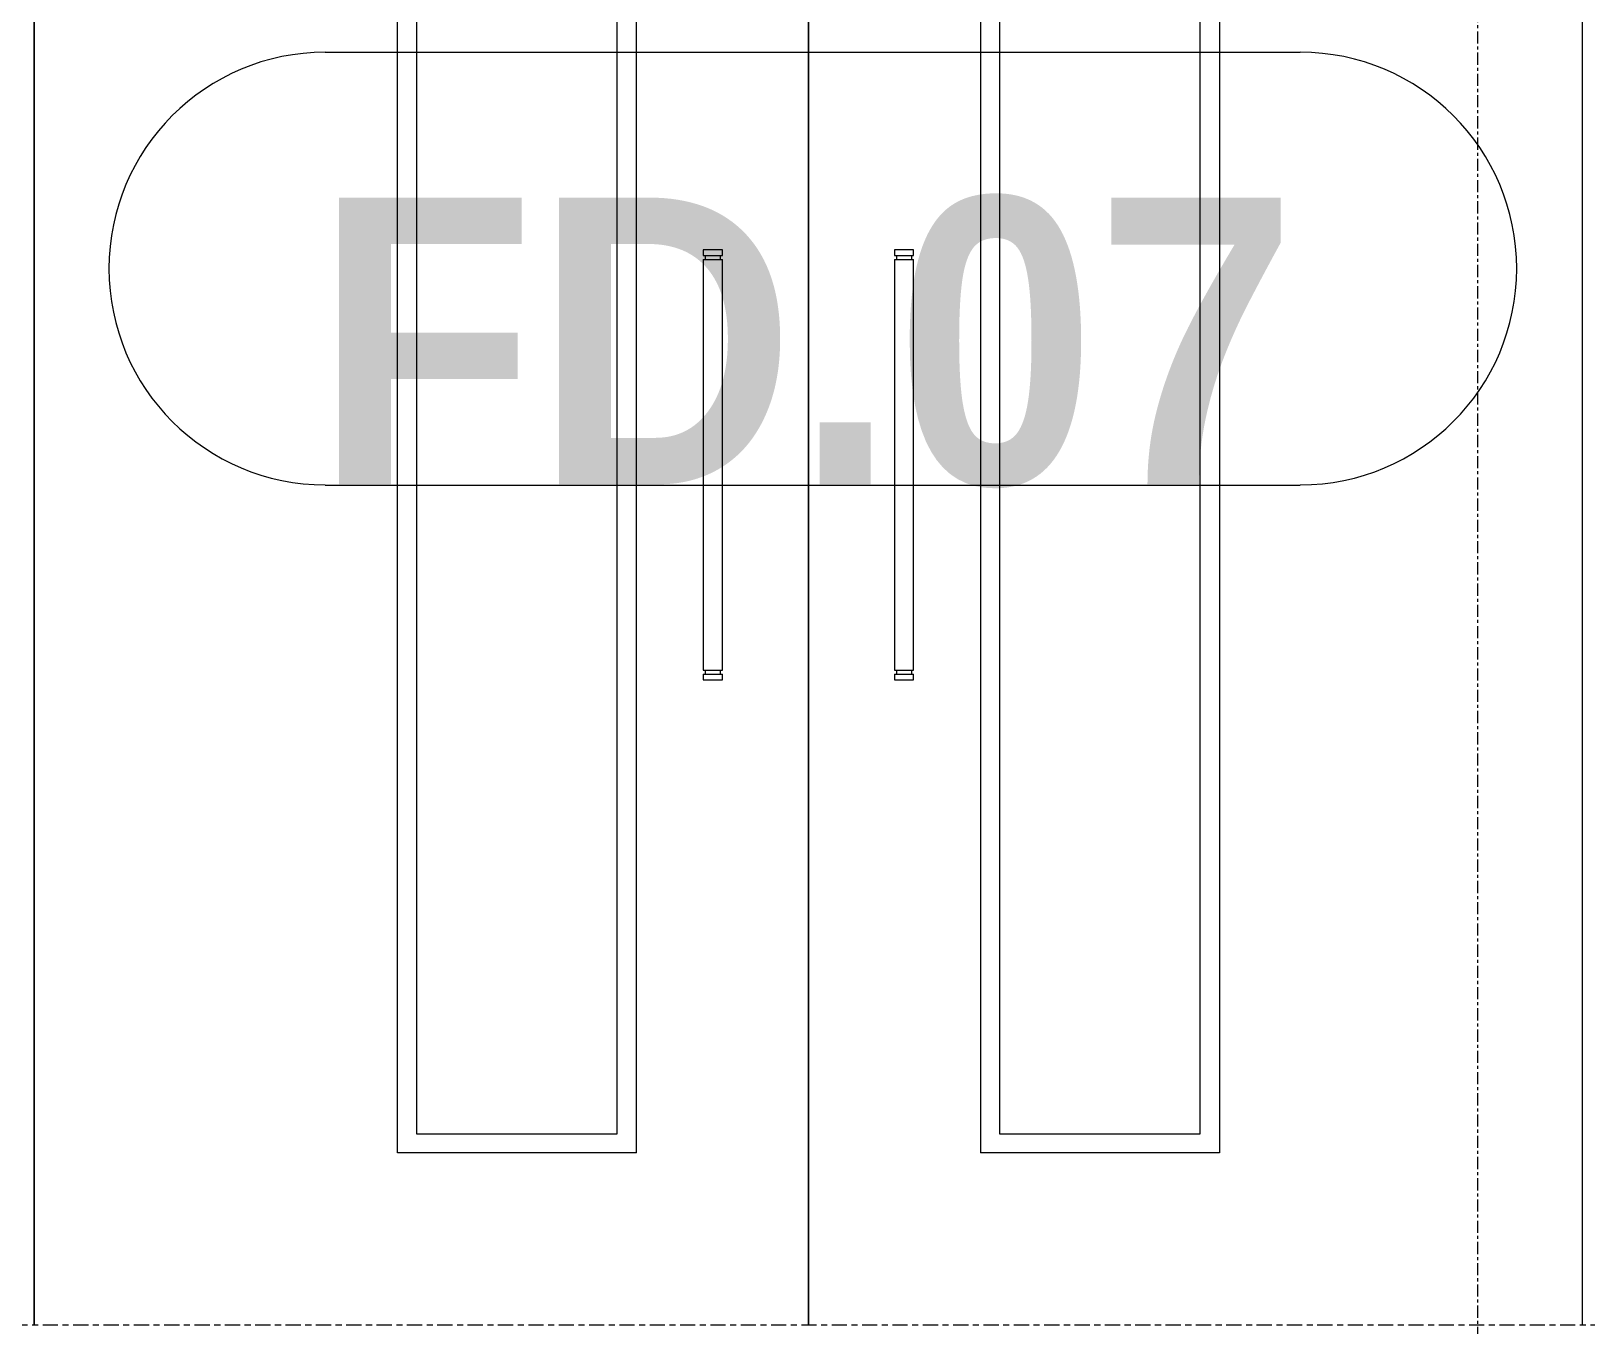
# Model space of a CAD drawing. Header units: millimetres. Extents: x 1240 to 198004, y -7796 to 35300.
# Drawn here: x 160950 to 162577, y 15800 to 17154 of the extents above; entities that cross this region are included whole.
import ezdxf

# ---------------------------------------------------------------- set-up
doc = ezdxf.new("R2010")
doc.units = ezdxf.units.MM
doc.linetypes.add('Centre', pattern=[31.75, 6.35, -4.7625, 15.875, -4.7625])
doc.linetypes.add('Grid Line', pattern=[22.225, 12.7, -3.175, 3.175, -3.175])
for name, color, linetype, lineweight in [('A-DOOR', 31, 'Continuous', 9), ('A-DOOR-FRAM', 31, 'Continuous', 9), ('A-DOOR-IDEN', 31, 'Continuous', 9), ('A-FLOR-LEVL-2', 51, 'Centre', 9), ('S-GRID-1', 1, 'Grid Line', 9)]:
    doc.layers.add(name, color=color, linetype=linetype, lineweight=lineweight)
doc.styles.add('Arial_B_2', font='arialbd.ttf', dxfattribs={"width": 0.9, "height": 300})
pattern_1 = [(63.435, (1790.26, 104.33), (-0.001, 1524.001), [532.463, -2875.304]), (63.435, (266.26, 104.33), (-0.001, 1524.001), [532.463, -2875.304]), (63.435, (2519.8, 398.8), (-0.001, 1524.001), [532.463, -2875.304]), (63.435, (995.8, 398.8), (-0.001, 1524.001), [532.463, -2875.304]), (63.435, (2409.4, 294.83), (-0.001, 1524.001), [532.463, -2875.304]), (63.435, (885.4, 294.83), (-0.001, 1524.001), [532.463, -2875.304]), (63.435, (2296.8, 890.1), (-0.001, 1524.001), [258.8, -3148.965]), (63.435, (772.8, 890.1), (-0.001, 1524.001), [258.8, -3148.965]), (63.435, (2223.2, 797.95), (-0.001, 1524.001), [532.463, -2875.304]), (63.435, (699.2, 797.95), (-0.001, 1524.001), [532.463, -2875.304]), (63.435, (2236.2, 864.1), (-0.001, 1524.001), [532.463, -2875.304]), (63.435, (712.2, 864.1), (-0.001, 1524.001), [532.463, -2875.304]), (63.435, (1621.35, 573.94), (-0.001, 1524.001), [532.463, -2875.304]), (63.435, (97.35, 573.94), (-0.001, 1524.001), [532.463, -2875.304]), (63.435, (1634.34, 651.9), (-0.001, 1524.001), [532.463, -2875.304]), (63.435, (110.34, 651.9), (-0.001, 1524.001), [532.463, -2875.304]), (63.435, (1637.84, 708.1), (-0.001, 1524.001), [532.463, -2875.304]), (63.435, (113.84, 708.1), (-0.001, 1524.001), [532.463, -2875.304])]

# ---------------------------------------------------------------- blocks, each defined once
blk = doc.blocks.new('FD_07 - FD_07-1700x2200-CỬA ĐI 2 CÁNH-V427-TKCS_MẶT ĐỨNG NỘI KHU 2')
at = {"layer": 'A-DOOR'}
h = blk.add_hatch(dxfattribs=at)
h.set_pattern_fill('FP_36', color=256, style=0, pattern_type=2)
h.set_pattern_definition(pattern_1)
h.paths.add_polyline_path([(-34947.4, 16000), (-34737.4, 16000), (-34737.4, 17760), (-34947.4, 17760), (-34947.4, 16121.4)])
h = blk.add_hatch(dxfattribs=at)
h.set_pattern_fill('FP_36', color=256, style=0, pattern_type=2)
h.set_pattern_definition(pattern_1)
h.paths.add_polyline_path([(-34337.4, 16000), (-34127.4, 16000), (-34127.4, 17760), (-34337.4, 17760), (-34337.4, 16210)])
for p, q in [((-35347.4, 17960), (-35347.4, 15800)), ((-34537.4, 17960), (-34537.4, 15800)), ((-34537.4, 15800), (-34537.4, 17960)), ((-33727.4, 15800), (-33727.4, 17960)), ((-34967.4, 15980), (-34967.4, 17780)), ((-34717.4, 15980), (-34717.4, 17780)), ((-34357.4, 17780), (-34357.4, 15980)), ((-34107.4, 17780), (-34107.4, 15980)), ((-34947.4, 17760), (-34947.4, 16000)), ((-34737.4, 16000), (-34737.4, 17760)), ((-34337.4, 17760), (-34337.4, 16000)), ((-34127.4, 16000), (-34127.4, 17760)), ((-34647.4, 16925), (-34647.4, 16919)), ((-34627.4, 16925), (-34647.4, 16925)), ((-34647.4, 16919), (-34627.4, 16919)), ((-34645.4, 16919), (-34645.4, 16914.8)), ((-34629.3, 16914.8), (-34629.3, 16919)), ((-34627.4, 16919), (-34627.4, 16925)), ((-34447.4, 16925), (-34447.4, 16919)), ((-34427.4, 16925), (-34447.4, 16925)), ((-34447.4, 16919), (-34427.4, 16919)), ((-34445.4, 16919), (-34445.4, 16914.8)), ((-34429.3, 16914.8), (-34429.3, 16919)), ((-34427.4, 16919), (-34427.4, 16925)), ((-34647.4, 16914.8), (-34647.4, 16485.2)), ((-34647.4, 16914.8), (-34627.4, 16914.8)), ((-34627.4, 16485.2), (-34627.4, 16914.8)), ((-34447.4, 16914.8), (-34447.4, 16485.2)), ((-34447.4, 16914.8), (-34427.4, 16914.8)), ((-34427.4, 16485.2), (-34427.4, 16914.8)), ((-34647.4, 16485.2), (-34627.4, 16485.2)), ((-34647.4, 16481), (-34647.4, 16475)), ((-34647.4, 16481), (-34627.4, 16481)), ((-34645.4, 16485.2), (-34645.4, 16481)), ((-34629.3, 16481), (-34629.3, 16485.2)), ((-34627.4, 16475), (-34627.4, 16481)), ((-34447.4, 16485.2), (-34427.4, 16485.2)), ((-34447.4, 16481), (-34447.4, 16475)), ((-34447.4, 16481), (-34427.4, 16481)), ((-34445.4, 16485.2), (-34445.4, 16481)), ((-34429.3, 16481), (-34429.3, 16485.2)), ((-34427.4, 16475), (-34427.4, 16481)), ((-34647.4, 16475), (-34627.4, 16475)), ((-34447.4, 16475), (-34427.4, 16475)), ((-34947.4, 16000), (-34737.4, 16000)), ((-34337.4, 16000), (-34127.4, 16000)), ((-34717.4, 15980), (-34967.4, 15980)), ((-34107.4, 15980), (-34357.4, 15980))]:
    blk.add_line(p, q, dxfattribs=at)
at = {"layer": 'A-DOOR-FRAM'}
for p, q in [((-35347.4, 15800), (-35347.4, 17960)), ((-33727.4, 15800), (-33727.4, 17960))]:
    blk.add_line(p, q, dxfattribs=at)
blk = doc.blocks.new('STN_Door Tag - STN_Door Tag-1788670-TKCS_MẶT ĐỨNG NỘI KHU 2')
at = {"layer": 'A-DOOR-IDEN'}
for p, q in [((-55715.8, 3874.2), (-54695.7, 3874.2)), ((-55715.8, 3421.3), (-54695.7, 3421.3))]:
    blk.add_line(p, q, dxfattribs=at)
for centre, start, end in [((-55715.8, 3647.8), 90, 270), ((-54695.7, 3647.8), 270, 90)]:
    blk.add_arc(centre, 226.4, start, end, dxfattribs=at)

msp = doc.modelspace()

# ---------------------------------------------------------------- linework, layer by layer
at = {"layer": 'A-FLOR-LEVL-2'}
msp.add_line((104944.5, 15800), (194512.3, 15800), dxfattribs=at)
at = {"layer": 'S-GRID-1'}
msp.add_line((162464.2, 5.5), (162464.2, 30542.5), dxfattribs=at)

# ---------------------------------------------------------------- block references
at = {"layer": 'A-DOOR'}
msp.add_blockref('FD_07 - FD_07-1700x2200-CỬA ĐI 2 CÁNH-V427-TKCS_MẶT ĐỨNG NỘI KHU 2', (196301.1, 0), dxfattribs=at)
at = {"layer": 'A-DOOR-IDEN'}
msp.add_blockref('STN_Door Tag - STN_Door Tag-1788670-TKCS_MẶT ĐỨNG NỘI KHU 2', (216974, 13257.6), dxfattribs=at)

# ---------------------------------------------------------------- texts
at = {"layer": 'A-DOOR-IDEN', "insert": (161760.7, 16827.6), "char_height": 300, "width": 1054.35, "attachment_point": 5, "line_spacing_factor": 0.936439, "style": 'Arial_B_2'}
msp.add_mtext('\\pt6.75,13.5,20.25,27,33.75,40.5,47.25,54,60.75,67.5,74.25,81,87.75,94.5,101.25,108,114.75,121.5,128.25,135,141.75,148.5,155.25,162,168.75,175.5,182.25,189,195.75,202.5,209.25,216;FD.07', dxfattribs=at)

doc.saveas('drawing.dxf')
